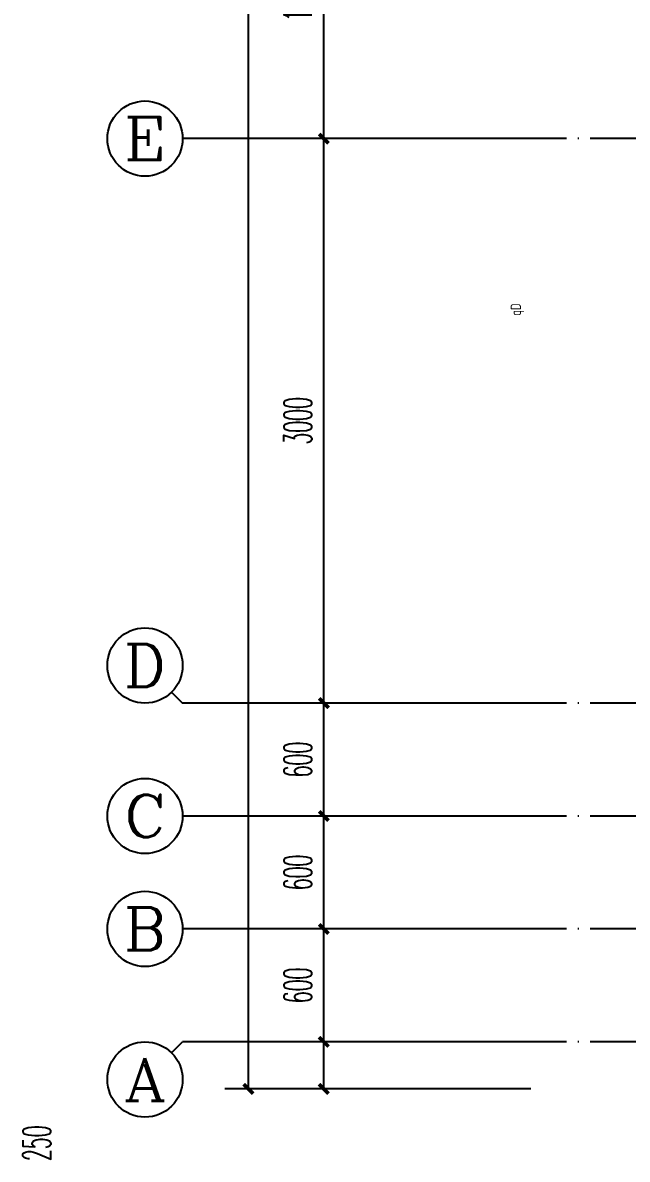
# Model space of a CAD drawing. Extents: x 27938 to 1507990, y 110129 to 923079.
# Drawn here: x 1197595 to 1200807, y 580200 to 586240 of the extents above; entities that cross this region are included whole.
import ezdxf
from ezdxf.enums import TextEntityAlignment as Align

# ---------------------------------------------------------------- set-up
doc = ezdxf.new("R2010")
doc.units = 0
doc.header["$LTSCALE"] = 1000
doc.header["$MEASUREMENT"] = 0
doc.linetypes.add('DOTE', pattern=[2.42, 2, -0.2, 0.02, -0.2])
for name, color, linetype in [('----建筑底图', 8, 'Continuous'), ('AXIS', 3, 'Continuous'), ('AXIS_TEXT', 7, 'Continuous'), ('DOTE', 1, 'Continuous'), ('PUB_TEXT', 4, 'Continuous')]:
    doc.layers.add(name, color=color, linetype=linetype)
doc.styles.add('_TCH_AXIS', font='COMPLEX', dxfattribs={"bigfont": 'GBCBIG'})
doc.styles.add('_TCH_DIM_T3', font='SIMPLEX.shx', dxfattribs={"width": 0.494118, "bigfont": 'GBCBIG.shx'})
doc.styles.add('COMPLEX', font='COMPLEX')
doc.styles.add('房间名称', font='TSSDENG', dxfattribs={"width": 0.8, "bigfont": 'HZTXT'})
doc.dimstyles.new('_TCH_ARCH&&50', dxfattribs={"dimtxt": 148.75, "dimasz": 50, "dimexe": 125, "dimexo": 150, "dimgap": 63.125, "dimtad": 1, "dimdec": 0, "dimzin": 0, "dimdsep": 46, "dimtxsty": '_TCH_DIM_T3', "dimblk": 'ARCHTICK', "dimcen": 0.09, "dimclrt": 4, "dimazin": 2, "dimtfac": 1, "dimtdec": 0, "dimtix": 1, "dimtmove": 2, "dimatfit": 3, "dimfxl": 100, "dimtolj": 1, "dimtzin": 0, "dimarcsym": 0})

# ---------------------------------------------------------------- blocks, each defined once
blk = doc.blocks.new('_ArchTick')
at = {"color": 0, "linetype": 'ByBlock', "const_width": 0.4}
blk.add_lwpolyline([(-0.5, -0.5), (0.5, 0.5)], dxfattribs=at)
blk = doc.blocks.new('*D1104')
at = {"layer": 'AXIS', "color": 0, "lineweight": -2}
for p, q in [((-25968.8, -13060.1), (-27593.8, -13060.1)), ((-27468.8, -25960.1), (-27468.8, -13060.1)), ((-25968.8, -25960.1), (-27593.8, -25960.1))]:
    blk.add_line(p, q, dxfattribs=at)
at = {"layer": 'Defpoints', "color": 0}
for p in [(-27468.8, -13060.1), (-25818.8, -13060.1), (-25818.8, -25960.1)]:
    blk.add_point(p, dxfattribs=at)
at = {"layer": 'AXIS', "color": 0, "lineweight": -2, "xscale": 50, "yscale": 50, "zscale": 50}
for p, rotation in [((-27468.8, -13060.1), 90), ((-27468.8, -25960.1), 270)]:
    blk.add_blockref('_ArchTick', p, dxfattribs=dict(at, rotation=rotation))
at = {"layer": 'AXIS', "color": 4, "insert": (-27606.3, -19510.1), "char_height": 148.75, "attachment_point": 5, "rotation": 90, "style": '_TCH_DIM_T3'}
blk.add_mtext('\\A1;12900', dxfattribs=at)
blk = doc.blocks.new('*D1105')
at = {"layer": 'AXIS', "color": 0, "lineweight": -2}
for p, q in [((-25968.8, -25710.1), (-27193.8, -25710.1)), ((-27068.8, -25960.1), (-27068.8, -25710.1)), ((-25968.8, -25960.1), (-27193.8, -25960.1))]:
    blk.add_line(p, q, dxfattribs=at)
at = {"layer": 'Defpoints', "color": 0}
for p in [(-27068.8, -25710.1), (-25818.8, -25710.1), (-25818.8, -25960.1)]:
    blk.add_point(p, dxfattribs=at)
at = {"layer": 'AXIS', "color": 0, "lineweight": -2, "xscale": 50, "yscale": 50, "zscale": 50}
for p, rotation in [((-27068.8, -25710.1), 90), ((-27068.8, -25960.1), 270)]:
    blk.add_blockref('_ArchTick', p, dxfattribs=dict(at, rotation=rotation))
at = {"layer": 'AXIS', "color": 4, "insert": (-28593.8, -26249.1), "char_height": 148.75, "attachment_point": 5, "rotation": 90, "style": '_TCH_DIM_T3'}
blk.add_mtext('\\A1;250', dxfattribs=at)
blk = doc.blocks.new('*D1106')
at = {"layer": 'AXIS', "color": 0, "lineweight": -2}
for p, q in [((-25968.8, -25110.1), (-27193.8, -25110.1)), ((-27068.8, -25710.1), (-27068.8, -25110.1)), ((-25968.8, -25710.1), (-27193.8, -25710.1))]:
    blk.add_line(p, q, dxfattribs=at)
at = {"layer": 'Defpoints', "color": 0}
for p in [(-27068.8, -25110.1), (-25818.8, -25110.1), (-25818.8, -25710.1)]:
    blk.add_point(p, dxfattribs=at)
at = {"layer": 'AXIS', "color": 0, "lineweight": -2, "xscale": 50, "yscale": 50, "zscale": 50}
for p, rotation in [((-27068.8, -25110.1), 90), ((-27068.8, -25710.1), 270)]:
    blk.add_blockref('_ArchTick', p, dxfattribs=dict(at, rotation=rotation))
at = {"layer": 'AXIS', "color": 4, "insert": (-27206.3, -25410.1), "char_height": 148.75, "attachment_point": 5, "rotation": 90, "style": '_TCH_DIM_T3'}
blk.add_mtext('\\A1;600', dxfattribs=at)
blk = doc.blocks.new('*D1107')
at = {"layer": 'AXIS', "color": 0, "lineweight": -2}
for p, q in [((-25968.8, -24510.1), (-27193.8, -24510.1)), ((-27068.8, -25110.1), (-27068.8, -24510.1)), ((-25968.8, -25110.1), (-27193.8, -25110.1))]:
    blk.add_line(p, q, dxfattribs=at)
at = {"layer": 'Defpoints', "color": 0}
for p in [(-27068.8, -24510.1), (-25818.8, -24510.1), (-25818.8, -25110.1)]:
    blk.add_point(p, dxfattribs=at)
at = {"layer": 'AXIS', "color": 0, "lineweight": -2, "xscale": 50, "yscale": 50, "zscale": 50}
for p, rotation in [((-27068.8, -24510.1), 90), ((-27068.8, -25110.1), 270)]:
    blk.add_blockref('_ArchTick', p, dxfattribs=dict(at, rotation=rotation))
at = {"layer": 'AXIS', "color": 4, "insert": (-27206.3, -24810.1), "char_height": 148.75, "attachment_point": 5, "rotation": 90, "style": '_TCH_DIM_T3'}
blk.add_mtext('\\A1;600', dxfattribs=at)
blk = doc.blocks.new('*D1108')
at = {"layer": 'AXIS', "color": 0, "lineweight": -2}
for p, q in [((-25968.8, -23910.1), (-27193.8, -23910.1)), ((-27068.8, -24510.1), (-27068.8, -23910.1)), ((-25968.8, -24510.1), (-27193.8, -24510.1))]:
    blk.add_line(p, q, dxfattribs=at)
at = {"layer": 'Defpoints', "color": 0}
for p in [(-27068.8, -23910.1), (-25818.8, -23910.1), (-25818.8, -24510.1)]:
    blk.add_point(p, dxfattribs=at)
at = {"layer": 'AXIS', "color": 0, "lineweight": -2, "xscale": 50, "yscale": 50, "zscale": 50}
for p, rotation in [((-27068.8, -23910.1), 90), ((-27068.8, -24510.1), 270)]:
    blk.add_blockref('_ArchTick', p, dxfattribs=dict(at, rotation=rotation))
at = {"layer": 'AXIS', "color": 4, "insert": (-27206.3, -24210.1), "char_height": 148.75, "attachment_point": 5, "rotation": 90, "style": '_TCH_DIM_T3'}
blk.add_mtext('\\A1;600', dxfattribs=at)
blk = doc.blocks.new('*D1109')
at = {"layer": 'AXIS', "color": 0, "lineweight": -2}
for p, q in [((-25968.8, -20910.1), (-27193.8, -20910.1)), ((-27068.8, -23910.1), (-27068.8, -20910.1)), ((-25968.8, -23910.1), (-27193.8, -23910.1))]:
    blk.add_line(p, q, dxfattribs=at)
at = {"layer": 'Defpoints', "color": 0}
for p in [(-27068.8, -20910.1), (-25818.8, -20910.1), (-25818.8, -23910.1)]:
    blk.add_point(p, dxfattribs=at)
at = {"layer": 'AXIS', "color": 0, "lineweight": -2, "xscale": 50, "yscale": 50, "zscale": 50}
for p, rotation in [((-27068.8, -20910.1), 90), ((-27068.8, -23910.1), 270)]:
    blk.add_blockref('_ArchTick', p, dxfattribs=dict(at, rotation=rotation))
at = {"layer": 'AXIS', "color": 4, "insert": (-27206.3, -22410.1), "char_height": 148.75, "attachment_point": 5, "rotation": 90, "style": '_TCH_DIM_T3'}
blk.add_mtext('\\A1;3000', dxfattribs=at)
blk = doc.blocks.new('*D1110')
at = {"layer": 'AXIS', "color": 0, "lineweight": -2}
for p, q in [((-25968.8, -19410.1), (-27193.8, -19410.1)), ((-27068.8, -20910.1), (-27068.8, -19410.1)), ((-25968.8, -20910.1), (-27193.8, -20910.1))]:
    blk.add_line(p, q, dxfattribs=at)
at = {"layer": 'Defpoints', "color": 0}
for p in [(-27068.8, -19410.1), (-25818.8, -19410.1), (-25818.8, -20910.1)]:
    blk.add_point(p, dxfattribs=at)
at = {"layer": 'AXIS', "color": 0, "lineweight": -2, "xscale": 50, "yscale": 50, "zscale": 50}
for p, rotation in [((-27068.8, -19410.1), 90), ((-27068.8, -20910.1), 270)]:
    blk.add_blockref('_ArchTick', p, dxfattribs=dict(at, rotation=rotation))
at = {"layer": 'AXIS', "color": 4, "insert": (-27206.3, -20160.1), "char_height": 148.75, "attachment_point": 5, "rotation": 90, "style": '_TCH_DIM_T3'}
blk.add_mtext('\\A1;1500', dxfattribs=at)
blk = doc.blocks.new('_AXISO')
blk.add_circle((0, 0), 0.5)
at = {"layer": 'AXIS_TEXT', "style": 'COMPLEX', "width": 1.041667}
blk.add_attdef('A', text='', height=0.56, dxfattribs=at).set_placement((-0.25, -0.28), (0.25, -0.28), align=Align.FIT)
blk = doc.blocks.new('A$C149A4CC3')
at = {"layer": 'AXIS', "color": 8}
for p, q in [((-25818.8, -20910.1), (-27818.8, -20910.1)), ((-27877.3, -23851.5), (-27818.8, -23910.1)), ((-25818.8, -23910.1), (-27818.8, -23910.1)), ((-25818.8, -24510.1), (-27818.8, -24510.1)), ((-25818.8, -25110.1), (-27818.8, -25110.1)), ((-27877.3, -25768.7), (-27818.8, -25710.1)), ((-25818.8, -25710.1), (-27818.8, -25710.1))]:
    blk.add_line(p, q, dxfattribs=at)
at = {"layer": 'DOTE', "color": 169, "linetype": 'DOTE', "ltscale": 0.3}
for p, q in [((25039.9, -20910.1), (-25818.8, -20910.1)), ((25039.9, -23910.1), (-25818.8, -23910.1)), ((25039.9, -24510.1), (-25818.8, -24510.1)), ((25039.9, -25110.1), (-25818.8, -25110.1)), ((25039.9, -25710.1), (-25818.8, -25710.1))]:
    blk.add_line(p, q, dxfattribs=at)
at = {"layer": 'AXIS', "color": 8}
ref = blk.add_blockref('_AXISO', (-28018.8, -20910.1), dxfattribs=dict(at, xscale=400, yscale=400, zscale=400))
ref.add_attrib('A', 'E', dxfattribs={"layer": 'AXIS_TEXT', "color": 8, "ltscale": 0.5, "height": 226.3, "style": '_TCH_AXIS', "width": 1.3125}).set_placement((-28131.9, -21023.2), (-27905.6, -21023.2), align=Align.FIT)
ref = blk.add_blockref('_AXISO', (-28018.8, -23710.1), dxfattribs=dict(at, xscale=400, yscale=400, zscale=400))
ref.add_attrib('A', 'D', dxfattribs={"layer": 'AXIS_TEXT', "color": 8, "ltscale": 0.5, "height": 226.3, "style": '_TCH_AXIS', "width": 1.235294}).set_placement((-28131.9, -23823.2), (-27905.6, -23823.2), align=Align.FIT)
ref = blk.add_blockref('_AXISO', (-28018.8, -24510.1), dxfattribs=dict(at, xscale=400, yscale=400, zscale=400))
ref.add_attrib('A', 'C', dxfattribs={"layer": 'AXIS_TEXT', "color": 8, "ltscale": 0.5, "height": 226.3, "style": '_TCH_AXIS', "width": 1.4}).set_placement((-28131.9, -24623.2), (-27905.6, -24623.2), align=Align.FIT)
ref = blk.add_blockref('_AXISO', (-28018.8, -25110.1), dxfattribs=dict(at, xscale=400, yscale=400, zscale=400))
ref.add_attrib('A', 'B', dxfattribs={"layer": 'AXIS_TEXT', "color": 8, "ltscale": 0.5, "height": 226.3, "style": '_TCH_AXIS', "width": 1.235294}).set_placement((-28131.9, -25223.2), (-27905.6, -25223.2), align=Align.FIT)
ref = blk.add_blockref('_AXISO', (-28018.8, -25910.1), dxfattribs=dict(at, xscale=400, yscale=400, zscale=400))
ref.add_attrib('A', 'A', dxfattribs={"layer": 'AXIS_TEXT', "color": 8, "ltscale": 0.5, "height": 226.3, "style": '_TCH_AXIS', "width": 1.166667}).set_placement((-28131.9, -26023.2), (-27905.6, -26023.2), align=Align.FIT)
at = {"layer": 'PUB_TEXT', "color": 8, "style": '房间名称', "width": 0.8}
blk.add_text('qD', height=54, rotation=90, dxfattribs=at).set_placement((-26022.2, -21852))
at = {"layer": 'AXIS', "color": 8}
for p1, p2, distance, picture, middle in [((-25818.8, -25960.1), (-25818.8, -13060.1), 1650, '*D1104', (-27606.3, -19510.1)), ((-25818.8, -20910.1), (-25818.8, -19410.1), 1250, '*D1110', (-27206.3, -20160.1)), ((-25818.8, -23910.1), (-25818.8, -20910.1), 1250, '*D1109', (-27206.3, -22410.1)), ((-25818.8, -24510.1), (-25818.8, -23910.1), 1250, '*D1108', (-27206.3, -24210.1)), ((-25818.8, -25110.1), (-25818.8, -24510.1), 1250, '*D1107', (-27206.3, -24810.1)), ((-25818.8, -25710.1), (-25818.8, -25110.1), 1250, '*D1106', (-27206.3, -25410.1))]:
    dim = blk.add_aligned_dim(p1=p1, p2=p2, distance=distance, dimstyle='_TCH_ARCH&&50', dxfattribs=at)
    dim.commit()
    dim.dimension.update_dxf_attribs({"geometry": picture, "text_midpoint": middle})
dim = blk.add_linear_dim(base=(-27068.8, -25710.1), p1=(-25818.8, -25960.1), p2=(-25818.8, -25710.1), angle=90, dimstyle='_TCH_ARCH&&50', dxfattribs=at)
dim.commit()
dim.dimension.update_dxf_attribs({"geometry": '*D1105', "text_midpoint": (-28593.8, -26249.1), "dimtype": 129})

msp = doc.modelspace()

# ---------------------------------------------------------------- block references
at = {"layer": '----建筑底图'}
msp.add_blockref('A$C149A4CC3', (1226263.6, 606534.1), dxfattribs=at)

doc.saveas('drawing.dxf')
